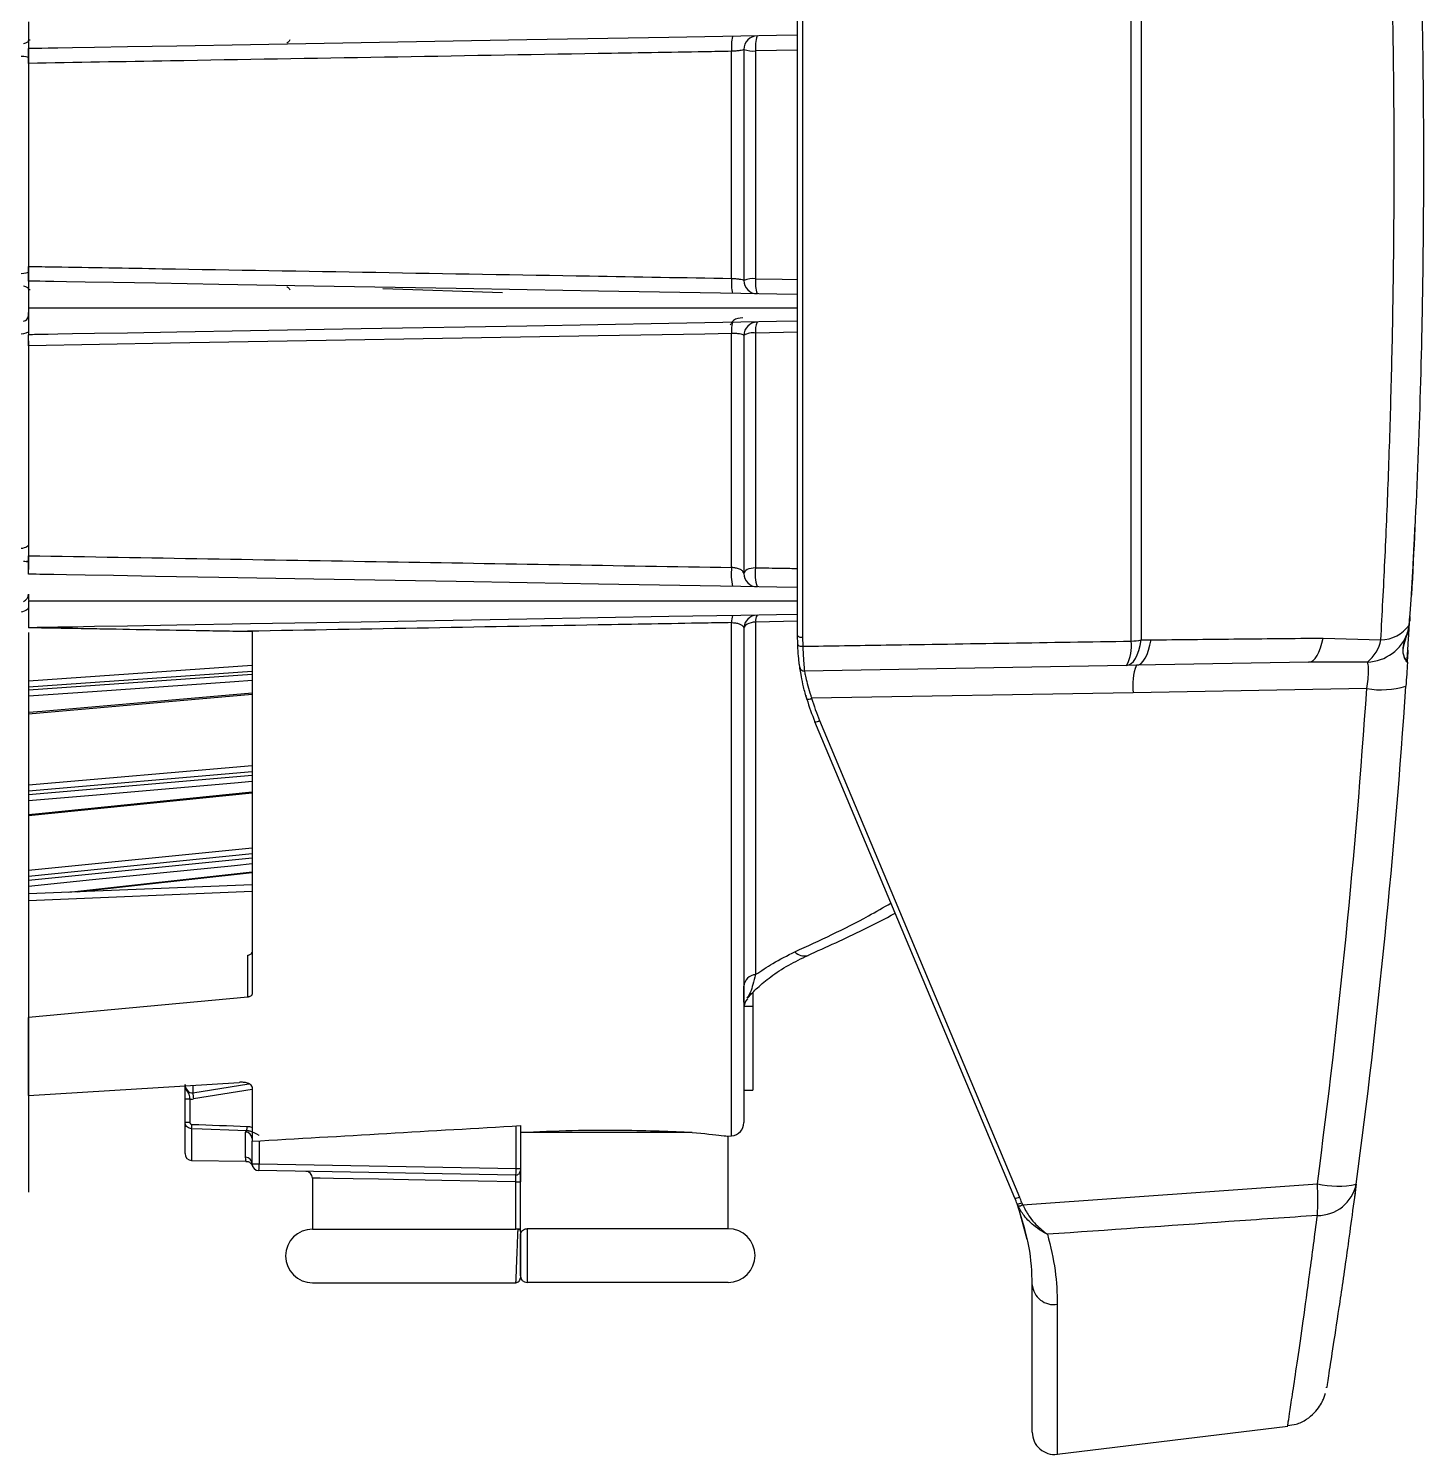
# Model space of a CAD drawing. Extents: x 16.5 to 113.1, y 4.4 to 84.5.
# Drawn here: x 88.263 to 91.383, y 33.021 to 36.211 of the extents above; entities that cross this region are included whole.
import ezdxf

# ---------------------------------------------------------------- set-up
doc = ezdxf.new("R2010")
doc.units = 0
doc.header["$MEASUREMENT"] = 0
doc.layers.add('OBJECT', color=7, linetype='CONTINUOUS')

msp = doc.modelspace()

# ---------------------------------------------------------------- linework, layer by layer
at = {"layer": 'OBJECT'}
for p, q in [((90.7291, 34.8411), (90.7291, 36.9729)), ((89.9826, 34.854), (89.9826, 36.96)), ((89.9938, 36.9643), (89.9938, 34.8496)), ((90.7514, 36.9704), (90.7514, 34.8436)), ((88.2663, 36.1851), (88.2626, 36.1851)), ((89.8352, 35.6525), (89.8352, 36.1605)), ((89.8626, 36.1649), (89.8626, 35.648)), ((89.9826, 36.1629), (89.8889, 36.1613)), ((89.8889, 36.1613), (89.8889, 35.6516)), ((88.2626, 36.1336), (88.2626, 35.6794)), ((88.2626, 35.6279), (88.2663, 35.6279)), ((89.3226, 35.6202), (89.0552, 35.6295)), ((88.2626, 35.5684), (88.2626, 35.5761)), ((89.8352, 35.0058), (89.8352, 35.5292)), ((89.8626, 35.5249), (89.8626, 34.9924)), ((89.9826, 35.5319), (89.8889, 35.5302)), ((89.8889, 35.5302), (89.8889, 35.0051)), ((88.2626, 35.5018), (88.2626, 35.0321)), ((91.3611, 35.0437), (91.3611, 35.0448)), ((88.258, 35.0199), (88.2626, 35.0201)), ((88.2626, 35.0179), (88.2626, 35.0012)), ((88.2626, 34.9461), (88.2626, 34.9327)), ((91.3525, 34.9031), (91.3558, 34.9435)), ((91.3504, 34.8769), (91.3525, 34.9027)), ((91.3525, 34.9031), (91.3525, 34.9027)), ((89.8352, 33.7341), (89.8352, 34.8824)), ((89.8626, 34.8693), (89.8626, 33.764)), ((89.9826, 34.8854), (89.8889, 34.8837)), ((89.8889, 34.8837), (89.8889, 34.0949)), ((91.3477, 34.8606), (91.3504, 34.8769)), ((91.3515, 34.8863), (91.3515, 34.8913)), ((91.3515, 34.8863), (91.3516, 34.8869)), ((91.3516, 34.8869), (91.3521, 34.896)), ((91.3525, 34.8866), (91.3531, 34.8957)), ((91.3525, 34.8859), (91.3526, 34.8865)), ((88.7626, 34.8621), (88.727, 34.8628)), ((88.7626, 34.8621), (88.7626, 34.0512)), ((89.983, 34.8335), (89.9826, 34.854)), ((89.9938, 34.8496), (89.9942, 34.8295)), ((90.7514, 34.8436), (90.7733, 34.8438)), ((91.1581, 34.8478), (91.2872, 34.8441)), ((91.3462, 34.8004), (91.3476, 34.8212)), ((91.3485, 34.819), (91.3486, 34.8211)), ((88.2626, 34.7521), (88.7626, 34.7872)), ((88.7626, 34.7731), (88.2626, 34.7381)), ((90.7186, 34.7868), (89.9977, 34.7742)), ((90.7406, 34.7872), (90.7186, 34.7868)), ((91.1253, 34.7939), (90.7406, 34.7872)), ((91.2572, 34.7942), (91.1253, 34.7939)), ((91.3468, 34.7936), (91.3468, 34.7932)), ((91.3468, 34.793), (91.3468, 34.7934)), ((88.2626, 34.7318), (88.7626, 34.7669)), ((88.2626, 34.6785), (88.7626, 34.7222)), ((90.7332, 34.7257), (90.0141, 34.7131)), ((91.2558, 34.7348), (90.7332, 34.7257)), ((90.4686, 33.5948), (90.0215, 34.6605)), ((90.0319, 34.6632), (90.4791, 33.5974)), ((88.2626, 34.5193), (88.7626, 34.5626)), ((88.7626, 34.5484), (88.2626, 34.5051)), ((88.2626, 34.4976), (88.7626, 34.5409)), ((88.2626, 34.4512), (88.7626, 34.5018)), ((88.2626, 34.3285), (88.7626, 34.3788)), ((88.7626, 34.365), (88.2626, 34.3148)), ((88.2626, 34.3062), (88.7626, 34.3565)), ((88.3529, 34.2792), (88.7626, 34.325)), ((88.7626, 34.2962), (88.2626, 34.2754)), ((88.371, 34.2799), (88.7626, 34.3237)), ((88.7626, 34.2813), (88.2626, 34.2604)), ((88.7529, 34.0448), (88.7529, 34.1385)), ((89.8626, 34.033), (89.8626, 34.0693)), ((88.7529, 34.0448), (88.2626, 33.999)), ((89.8704, 34.0442), (89.8692, 34.042)), ((89.8826, 34.054), (89.8826, 34.024)), ((89.8826, 34.024), (89.8628, 34.024)), ((89.8826, 34.024), (89.8826, 33.8365)), ((88.2626, 33.8244), (88.2626, 33.999)), ((88.2626, 33.8244), (88.7335, 33.854)), ((88.6301, 33.8308), (88.7556, 33.8508)), ((88.6301, 33.8475), (88.6301, 33.8308)), ((88.6126, 33.8169), (88.6232, 33.8169)), ((88.6126, 33.7651), (88.6126, 33.8169)), ((88.6232, 33.8169), (88.6232, 33.7651)), ((88.7626, 33.8378), (88.6317, 33.817)), ((88.7626, 33.8435), (88.7626, 33.7224)), ((89.8626, 33.8365), (89.8826, 33.8365)), ((88.6126, 33.7651), (88.6232, 33.7651)), ((88.6126, 33.6945), (88.6126, 33.7651)), ((89.3532, 33.6616), (89.3532, 33.7568)), ((89.3626, 33.7573), (89.3626, 33.75)), ((88.6273, 33.7502), (88.6273, 33.6795)), ((88.7478, 33.6866), (88.7478, 33.7426)), ((88.7626, 33.6716), (88.7626, 33.7224)), ((88.7785, 33.7233), (88.7785, 33.6716)), ((89.3626, 33.75), (89.3626, 33.6616)), ((89.747, 33.7421), (89.3626, 33.7421)), ((89.8276, 33.7334), (89.8352, 33.7341)), ((89.8276, 33.5265), (89.8276, 33.7334)), ((88.6273, 33.6795), (88.7484, 33.6774)), ((88.7626, 33.6716), (88.7785, 33.6716)), ((88.7633, 33.667), (88.7632, 33.6678)), ((89.3524, 33.6466), (88.7773, 33.6566)), ((88.7785, 33.6716), (89.3532, 33.6616)), ((89.3532, 33.6616), (89.3626, 33.6616)), ((89.3626, 33.6616), (89.3626, 33.6566)), ((89.3626, 33.5206), (89.3626, 33.6566)), ((88.8976, 33.6398), (88.8976, 33.5256)), ((89.3523, 33.6316), (89.3626, 33.6316)), ((89.3523, 33.5256), (89.3523, 33.6316)), ((90.4861, 33.5803), (91.1453, 33.627)), ((91.2322, 33.6262), (91.2285, 33.598)), ((90.4758, 33.5773), (90.4737, 33.5822)), ((90.4753, 33.5781), (90.4958, 33.5029)), ((90.4842, 33.5846), (90.4861, 33.5803)), ((88.8976, 33.5256), (89.3523, 33.5256)), ((89.3576, 33.5256), (89.3523, 33.5256)), ((89.3574, 33.5235), (89.3576, 33.5256)), ((89.3626, 33.5256), (89.3576, 33.5256)), ((89.8276, 33.5265), (89.3776, 33.5265)), ((88.8976, 33.4056), (89.3525, 33.4056)), ((89.3526, 33.4069), (89.3527, 33.4064)), ((89.8276, 33.4065), (89.3776, 33.4065)), ((90.5076, 33.0715), (90.5076, 33.4013)), ((90.5636, 33.3575), (90.5636, 33.0219)), ((90.5636, 33.0219), (91.079, 33.0851))]:
    msp.add_line(p, q, dxfattribs=at)
at = {"layer": 'OBJECT', "flags": 128}
for points in [[(88.2516, 36.1781), (88.254, 36.1787), (88.2562, 36.1794), (88.2581, 36.1801), (88.2596, 36.1809), (88.2609, 36.1818), (88.2618, 36.1827), (88.2624, 36.1836), (88.2626, 36.1846)], [(89.9826, 36.1965), (89.9357, 36.1957), (89.8555, 36.1943), (89.6947, 36.1915), (89.377, 36.1859), (89.0063, 36.1795), (88.7589, 36.1751), (88.5939, 36.1723), (88.4837, 36.1703), (88.4102, 36.1691), (88.3612, 36.1682), (88.3284, 36.1676), (88.3066, 36.1672), (88.292, 36.167), (88.2822, 36.1668), (88.2757, 36.1667), (88.2713, 36.1666), (88.2684, 36.1666), (88.2665, 36.1665), (88.2652, 36.1665), (88.2643, 36.1665), (88.2637, 36.1665), (88.2633, 36.1665), (88.2631, 36.1665), (88.2629, 36.1665), (88.2628, 36.1665), (88.2627, 36.1665), (88.2627, 36.1665), (88.2626, 36.1665), (88.2626, 36.1665), (88.2626, 36.1665), (88.2626, 36.1665), (88.2626, 36.1665), (88.2626, 36.1665)], [(88.2626, 35.6284), (88.2624, 35.6293), (88.2618, 35.6303), (88.2609, 35.6312), (88.2596, 35.632), (88.2581, 35.6329), (88.2562, 35.6336), (88.254, 35.6343), (88.2516, 35.6349)], [(89.9826, 35.6165), (89.9359, 35.6173), (89.8554, 35.6187), (89.5372, 35.6242), (89.3781, 35.627), (89.219, 35.6298), (88.9008, 35.6353), (88.6885, 35.639), (88.5469, 35.6415), (88.4524, 35.6432), (88.3893, 35.6443), (88.3472, 35.645), (88.3191, 35.6455), (88.3003, 35.6458), (88.2878, 35.646), (88.2794, 35.6462), (88.2738, 35.6463), (88.2701, 35.6463), (88.2676, 35.6464), (88.2659, 35.6464), (88.2648, 35.6464), (88.2641, 35.6465), (88.2636, 35.6465), (88.2632, 35.6465), (88.263, 35.6465), (88.2629, 35.6465), (88.2628, 35.6465), (88.2627, 35.6465), (88.2626, 35.6465), (88.2626, 35.6465), (88.2626, 35.6465), (88.2626, 35.6465), (88.2626, 35.6465), (88.2626, 35.6465), (88.2626, 35.6465)], [(89.8889, 35.6516), (89.9484, 35.6506), (89.9826, 35.65)], [(89.9826, 35.5565), (89.9357, 35.5557), (89.8555, 35.5543), (89.6947, 35.5515), (89.377, 35.5459), (89.0063, 35.5395), (88.7589, 35.5351), (88.5939, 35.5323), (88.4837, 35.5303), (88.4102, 35.5291), (88.3612, 35.5282), (88.3284, 35.5276), (88.3066, 35.5272), (88.292, 35.527), (88.2822, 35.5268), (88.2757, 35.5267), (88.2713, 35.5266), (88.2684, 35.5266), (88.2665, 35.5265), (88.2652, 35.5265), (88.2643, 35.5265), (88.2637, 35.5265), (88.2633, 35.5265), (88.2631, 35.5265), (88.2629, 35.5265), (88.2628, 35.5265), (88.2627, 35.5265), (88.2627, 35.5265), (88.2626, 35.5265), (88.2626, 35.5265), (88.2626, 35.5265), (88.2626, 35.5265), (88.2626, 35.5265), (88.2626, 35.5265)], [(89.8352, 35.5292), (89.7754, 35.5281), (89.5363, 35.524), (88.58, 35.5073), (88.2626, 35.5018)], [(88.2626, 35.0568), (88.2621, 35.0551), (88.2609, 35.0535), (88.259, 35.052), (88.2563, 35.0506), (88.253, 35.0495), (88.2492, 35.0486), (88.245, 35.0479), (88.2406, 35.0476)], [(89.8889, 35.0051), (89.8836, 35.0046), (89.8786, 35.0038), (89.874, 35.0025), (89.8701, 35.0009), (89.8669, 34.999), (89.8645, 34.997), (89.863, 34.9947), (89.8626, 34.9924)], [(89.9826, 34.9608), (89.9359, 34.9617), (89.8554, 34.9631), (89.5372, 34.9686), (89.3781, 34.9714), (89.219, 34.9742), (88.9008, 34.9797), (88.6885, 34.9834), (88.5469, 34.9859), (88.4524, 34.9875), (88.3893, 34.9886), (88.3472, 34.9894), (88.3191, 34.9899), (88.3003, 34.9902), (88.2878, 34.9904), (88.2794, 34.9906), (88.2738, 34.9907), (88.2701, 34.9907), (88.2676, 34.9908), (88.2659, 34.9908), (88.2648, 34.9908), (88.2641, 34.9908), (88.2636, 34.9908), (88.2632, 34.9908), (88.263, 34.9909), (88.2629, 34.9909), (88.2628, 34.9909), (88.2627, 34.9909), (88.2626, 34.9909), (88.2626, 34.9909), (88.2626, 34.9909), (88.2626, 34.9909), (88.2626, 34.9909), (88.2626, 34.9909), (88.2626, 34.9909)], [(88.2626, 34.9164), (88.2621, 34.9145), (88.2609, 34.9126), (88.259, 34.9108), (88.2563, 34.9093), (88.253, 34.9079), (88.2492, 34.9069), (88.245, 34.9061), (88.2406, 34.9057)], [(89.9826, 34.9009), (89.9357, 34.9001), (89.8555, 34.8987), (89.6947, 34.8959), (89.377, 34.8903), (89.0063, 34.8838), (88.7589, 34.8795), (88.5939, 34.8766), (88.4837, 34.8747), (88.4102, 34.8734), (88.3612, 34.8726), (88.3284, 34.872), (88.3066, 34.8716), (88.292, 34.8714), (88.2822, 34.8712), (88.2757, 34.8711), (88.2713, 34.871), (88.2684, 34.871), (88.2665, 34.8709), (88.2652, 34.8709), (88.2643, 34.8709), (88.2637, 34.8709), (88.2633, 34.8709), (88.2631, 34.8709), (88.2629, 34.8709), (88.2628, 34.8709), (88.2627, 34.8709), (88.2627, 34.8709), (88.2626, 34.8709), (88.2626, 34.8709), (88.2626, 34.8709), (88.2626, 34.8709), (88.2626, 34.8709), (88.2626, 34.8709)], [(89.8889, 34.8837), (89.8836, 34.8832), (89.8786, 34.8822), (89.874, 34.8807), (89.8701, 34.8789), (89.8669, 34.8768), (89.8645, 34.8745), (89.863, 34.8719), (89.8626, 34.8693)], [(89.9826, 34.854), (89.9828, 34.8531), (89.9834, 34.8522), (89.9845, 34.8514), (89.9859, 34.8507), (89.9877, 34.8501), (89.9896, 34.8498), (89.9917, 34.8496), (89.9938, 34.8496)], [(90.7186, 34.7868), (90.7238, 34.7879), (90.7289, 34.7909), (90.7338, 34.7957), (90.7383, 34.8024), (90.7424, 34.8106), (90.746, 34.8204), (90.749, 34.8314), (90.7514, 34.8436)], [(90.7406, 34.7872), (90.7458, 34.7883), (90.7508, 34.7913), (90.7557, 34.7961), (90.7602, 34.8027), (90.7643, 34.811), (90.7679, 34.8207), (90.7709, 34.8317), (90.7733, 34.8438)], [(91.1253, 34.7939), (91.1304, 34.7949), (91.1355, 34.7978), (91.1402, 34.8024), (91.1447, 34.8086), (91.1488, 34.8165), (91.1525, 34.8257), (91.1556, 34.8363), (91.1581, 34.8478)], [(89.983, 34.8335), (89.9832, 34.8326), (89.9839, 34.8317), (89.985, 34.8309), (89.9864, 34.8303), (89.9881, 34.8298), (89.99, 34.8295), (89.9921, 34.8294), (89.9942, 34.8295)], [(88.7626, 34.7527), (88.7236, 34.75), (88.406, 34.7277), (88.2626, 34.7176)], [(88.2626, 34.6819), (88.2927, 34.6846), (88.7626, 34.7257)], [(88.7626, 34.5267), (88.7236, 34.5233), (88.406, 34.4958), (88.2626, 34.4834)], [(88.2626, 34.4534), (88.2927, 34.4565), (88.7626, 34.504)], [(88.7626, 34.3426), (88.7236, 34.3387), (88.406, 34.3068), (88.2626, 34.2924)], [(88.7508, 33.7458), (88.7308, 33.7465), (88.6511, 33.7493), (88.6273, 33.7502)], [(89.3523, 33.6316), (89.2683, 33.6331), (89.1873, 33.6346), (89.1122, 33.6359), (89.0453, 33.6371), (88.989, 33.6382), (88.945, 33.639), (88.9148, 33.6395), (88.8995, 33.6398), (88.8976, 33.6398)]]:
    msp.add_lwpolyline(points, dxfattribs=at)
at = {"layer": 'OBJECT'}
for centre, radius, start, end in [((89.9334, 36.1712), 0.0988, 166.6533, 186.2017), ((89.8926, 36.1649), 0.03, 91, 180), ((89.961, 36.1715), 0.0728, 161.276, 188.0679), ((88.2456, 36.0968), 0.0524, 71.101, 95.4369), ((89.883, 36.2162), 0.0552, 248.2909, 276.1636), ((88.2456, 35.7161), 0.0524, 264.5631, 288.899), ((89.9334, 35.6418), 0.0988, 173.7983, 193.3467), ((89.883, 35.5967), 0.0552, 83.8364, 111.7091), ((89.8926, 35.648), 0.03, 180, 269), ((89.961, 35.6414), 0.0728, 171.9316, 198.7245), ((88.2484, 35.5708), 0.0144, 282.7899, 350.4308), ((89.9047, 35.5358), 0.0698, 164.9121, 185.4514), ((89.8926, 35.5249), 0.03, 91, 180), ((89.9391, 35.5364), 0.0506, 158.5273, 187.008), ((88.2454, 35.5646), 0.0358, 262.2151, 298.5937), ((89.8831, 35.4908), 0.0399, 81.6953, 121.0926), ((88.2534, 34.9735), 0.0454, 78.3085, 92.2448), ((89.9486, 34.9901), 0.1145, 172.1449, 193.5031), ((89.9729, 34.9898), 0.0854, 169.6706, 198.7188), ((89.8926, 34.9924), 0.03, 180, 269), ((88.2437, 34.9471), 0.0189, 294.6934, 357.0661), ((89.8926, 34.8693), 0.03, 91, 180), ((89.9148, 34.8866), 0.026, 150.8752, 186.3638), ((89.8715, 34.8858), 0.0365, 159.817, 185.2069), ((91.2863, 34.923), 0.0789, 270.6369, 324.3163), ((91.3517, 34.8853), 0.000966, 31.8137, 99.5258), ((91.3517, 34.8859), 0.000986, 32.6945, 99.8562), ((91.3523, 34.895), 0.00106, 39.1935, 99.3554), ((90.6369, 34.8307), 0.0928, 331.7873, 6.4196), ((90.7179, 35.0431), 0.2023, 273.1769, 279.5461), ((91.254, 34.8934), 0.0992, 271.8567, 340.726), ((91.2063, 34.8588), 0.0822, 308.2537, 349.6755), ((89.9975, 34.7842), 0.01, 188.1824, 271), ((90.8609, 34.7417), 0.1287, 159.2948, 187.1546), ((74.0056, 35.907), 17.377, 352.45733, 356.14994), ((91.2881, 34.9244), 0.1923, 260.3258, 286.7067), ((90.4826, 34.854), 0.5, 195.5142, 196.5572), ((90.0059, 34.731), 0.0197, 262.4907, 294.7753), ((90.4826, 34.854), 0.5, 196.5572, 202.76), ((90.4838, 34.8528), 0.49, 196.5572, 202.76), ((74.0177, 35.8949), 17.277, 352.45733, 356.14994), ((90.0223, 34.679), 0.0185, 267.3295, 301.2515), ((89.9976, 34.1651), 0.0282, 222.4497, 286.5663), ((89.89, 34.0674), 0.0275, 92.2896, 175.9854), ((89.8926, 34.0205), 0.03, 137.3809, 179.9662), ((88.7394, 33.8361), 0.1094, 182.8088, 190.0854), ((88.5657, 33.7604), 0.0624, 350.5953, 359.5147), ((88.6896, 33.756), 0.062, 350.5609, 359.5598), ((89.8326, 33.764), 0.03, 275, 0), ((88.7478, 33.7278), 0.0148, 0.8556, 89.8742), ((88.6276, 33.6945), 0.015, 180, 269), ((88.7476, 33.6716), 0.015, 0.1158, 89.1252), ((88.7776, 33.6716), 0.015, 180, 269), ((88.7211, 33.6689), 0.0576, 347.7028, 2.7272), ((88.8826, 33.6398), 0.015, 0.0862, 89), ((89.3526, 33.6566), 0.01, 269, 0), ((91.1911, 33.8261), 0.2043, 257.0313, 281.6103), ((90.6437, 33.5916), 0.5028, 355.961, 4.039), ((91.1462, 33.6441), 0.0879, 269.3785, 348.134), ((90.4695, 33.6132), 0.0185, 267.3298, 301.2452), ((90.0076, 33.4013), 0.5, 21.2102, 22.76), ((90.0088, 33.4001), 0.51, 21.2102, 22.76), ((90.475, 33.6009), 0.0187, 266.0911, 299.6456), ((90.4755, 33.5973), 0.02, 270.8887, 301.8503), ((88.8976, 33.4656), 0.06, 90, 270), ((89.8276, 33.4665), 0.06, 270, 90), ((89.3776, 33.4215), 0.015, 180, 270), ((90.5556, 33.4049), 0.0481, 184.2981, 279.6644), ((90.5576, 33.0715), 0.05, 180, 277)]:
    msp.add_arc(centre, radius, start, end, dxfattribs=at)
for centre, major_axis, ratio, start_param, end_param in [((88.6276, 33.8488), (-0.002, 0.0181), 0.822743, 1.439441, 3.181279), ((88.6266, 33.8488), (-0.0053, 0.0318), 0.929595, 2.851712, 3.134424), ((106.756, 35.8665), (37.5393, 0), 0.064085, 4.208421, 4.212173), ((72.0513, 35.9065), (30.3646, 0), 0.08615, 5.295177, 5.319034), ((89.3526, 33.6616), (0.0002, 0.015), 0.044174, 3.141335, 4.713288)]:
    msp.add_ellipse(centre, major_axis=major_axis, ratio=ratio, start_param=start_param, end_param=end_param, dxfattribs=at)
for points, knots in [([(91.2872, 34.8441), (91.2903, 34.9022), (91.2966, 35.0185), (91.3044, 35.2048), (91.3106, 35.3987), (91.3148, 35.5916), (91.3169, 35.779), (91.3173, 35.961), (91.3159, 36.1445), (91.3118, 36.3787), (91.3048, 36.6038), (91.2955, 36.8161), (91.29, 36.9186), (91.2872, 36.9699)], [0, 0, 0, 0, 0.088765, 0.177531, 0.269417, 0.361303, 0.442441, 0.523579, 0.607061, 0.690543, 0.843256, 0.921628, 1, 1, 1, 1]), ([(91.3558, 36.8705), (91.3607, 36.7745), (91.3706, 36.5802), (91.3784, 36.3145), (91.3819, 36.0921), (91.3829, 35.9161), (91.382, 35.7384), (91.3787, 35.5131), (91.3709, 35.2416), (91.3609, 35.0437), (91.3558, 34.9435)], [0, 0, 0, 0, 0.1583078, 0.3203927, 0.4074998, 0.494607, 0.5842284, 0.6738497, 0.8349381, 1, 1, 1, 1]), ([(88.2626, 36.2265), (88.2626, 36.2203), (88.2626, 36.2073), (88.2626, 36.1895), (88.2626, 36.1756), (88.2626, 36.1677), (88.2626, 36.1668), (88.2626, 36.1665)], [0, 0, 0, 0, 0.19834, 0.412973, 0.627088, 0.843128, 1, 1, 1, 1]), ([(88.847, 36.1861), (88.8466, 36.1851), (88.8457, 36.1833), (88.8436, 36.1811), (88.8416, 36.1799), (88.8406, 36.1795), (88.8404, 36.1795)], [0, 0, 0, 0, 0.3416416, 0.6859872, 0.9550213, 1, 1, 1, 1]), ([(88.2626, 36.1336), (88.2626, 36.137), (88.2626, 36.1437), (88.2626, 36.1531), (88.2626, 36.1606), (88.2626, 36.1656), (88.2626, 36.1662), (88.2626, 36.1665)], [0, 0, 0, 0, 0.201236, 0.402475, 0.603773, 0.805627, 1, 1, 1, 1]), ([(88.2626, 36.1665), (88.2626, 36.1663), (88.2626, 36.1598), (88.2626, 36.153), (88.2626, 36.1464)], [0, 0, 0, 0, 0.033831, 1, 1, 1, 1]), ([(89.8352, 36.1605), (89.8153, 36.1601), (89.7157, 36.1584), (89.2974, 36.1513), (88.7931, 36.1427), (88.3685, 36.1354), (88.2626, 36.1336)], [0, 0, 0, 0, 0.0379946, 0.1899723, 0.7978833, 1, 1, 1, 1]), ([(89.8626, 36.1649), (89.8625, 36.1648), (89.8623, 36.1642), (89.8597, 36.1632), (89.8536, 36.162), (89.8452, 36.161), (89.8385, 36.1607), (89.8352, 36.1605)], [0, 0, 0, 0, 0.09404, 0.324108, 0.551556, 0.776443, 1, 1, 1, 1]), ([(88.2626, 35.6794), (88.2825, 35.679), (88.3821, 35.6773), (88.8003, 35.6702), (89.3046, 35.6615), (89.7292, 35.6543), (89.8352, 35.6525)], [0, 0, 0, 0, 0.037994, 0.189972, 0.797883, 1, 1, 1, 1]), ([(88.2626, 35.6465), (88.2626, 35.6468), (88.2626, 35.6475), (88.2626, 35.6527), (88.2626, 35.6603), (88.2626, 35.6697), (88.2626, 35.6762), (88.2626, 35.6794)], [0, 0, 0, 0, 0.203183, 0.406387, 0.609063, 0.81092, 1, 1, 1, 1]), ([(88.2626, 35.6665), (88.2626, 35.66), (88.2626, 35.6532), (88.2626, 35.6467), (88.2626, 35.6465)], [0, 0, 0, 0, 0.960703, 1, 1, 1, 1]), ([(88.2626, 35.6465), (88.2626, 35.6459), (88.2626, 35.6448), (88.2626, 35.6351), (88.2626, 35.6202), (88.2626, 35.6031), (88.2626, 35.5914), (88.2626, 35.5865)], [0, 0, 0, 0, 0.198339, 0.412971, 0.627086, 0.843128, 1, 1, 1, 1]), ([(88.8404, 35.6335), (88.8406, 35.6334), (88.8416, 35.6331), (88.8436, 35.6319), (88.8457, 35.6297), (88.8466, 35.6278), (88.847, 35.6269)], [0, 0, 0, 0, 0.0449787, 0.3140128, 0.6583584, 1, 1, 1, 1]), ([(89.8352, 35.6525), (89.8364, 35.6524), (89.841, 35.6522), (89.8486, 35.6516), (89.8563, 35.6505), (89.8616, 35.6493), (89.8622, 35.6485), (89.8626, 35.648)], [0, 0, 0, 0, 0.08357, 0.309288, 0.537977, 0.768632, 1, 1, 1, 1]), ([(88.2626, 35.5865), (88.2626, 35.5803), (88.2626, 35.5673), (88.2626, 35.5495), (88.2626, 35.5356), (88.2626, 35.5277), (88.2626, 35.5268), (88.2626, 35.5265)], [0, 0, 0, 0, 0.19834, 0.412971, 0.627088, 0.843128, 1, 1, 1, 1]), ([(88.2626, 35.5865), (88.6725, 35.5865), (89.1234, 35.5865), (89.6153, 35.5865), (89.7383, 35.5865), (89.8609, 35.5865), (89.9422, 35.5865), (89.9826, 35.5865)], [0, 0, 0, 0, 0.71491, 0.786401, 0.857892, 0.929384, 1, 1, 1, 1]), ([(89.8599, 35.5646), (89.8523, 35.5637), (89.8406, 35.5623), (89.8344, 35.552), (89.8322, 35.5484)], [0, 0, 0, 0, 0.650161, 1, 1, 1, 1]), ([(88.2626, 35.5018), (88.2626, 35.505), (88.2626, 35.5115), (88.2626, 35.5194), (88.2626, 35.5248), (88.2626, 35.5264), (88.2626, 35.5265), (88.2626, 35.5265)], [0, 0, 0, 0, 0.240896, 0.481778, 0.723048, 0.965178, 1, 1, 1, 1]), ([(88.2626, 35.5131), (88.2626, 35.4387), (88.2626, 35.2831), (88.2626, 35.1344), (88.2626, 35.0568)], [0, 0, 0, 0, 0.4783144, 1, 1, 1, 1]), ([(89.8626, 35.5249), (89.8625, 35.5252), (89.8623, 35.526), (89.8596, 35.5273), (89.8535, 35.5285), (89.8451, 35.5292), (89.8385, 35.5292), (89.8352, 35.5292)], [0, 0, 0, 0, 0.104476, 0.335958, 0.561001, 0.781442, 1, 1, 1, 1]), ([(91.3611, 35.0448), (91.3613, 35.0474), (91.362, 35.0616), (91.3628, 35.079), (91.3635, 35.093), (91.3635, 35.0944), (91.3636, 35.0949)], [0, 0, 0, 0, 0.075785, 0.420425, 0.764429, 1, 1, 1, 1]), ([(88.2626, 35.0568), (88.2626, 35.0508), (88.2626, 35.0382), (88.2626, 35.0249), (88.2626, 35.0179)], [0, 0, 0, 0, 0.47311, 1, 1, 1, 1]), ([(88.2626, 35.0321), (88.5301, 35.0276), (89.0544, 35.0188), (89.5785, 35.0101), (89.8352, 35.0058)], [0, 0, 0, 0, 0.510403, 1, 1, 1, 1]), ([(88.2626, 34.9909), (88.2626, 34.9912), (88.2626, 34.9919), (88.2626, 34.9971), (88.2626, 35.0047), (88.2626, 35.0142), (88.2626, 35.0238), (88.2626, 35.0296), (88.2626, 35.0321)], [0, 0, 0, 0, 0.173467, 0.346959, 0.519882, 0.69192, 0.863321, 1, 1, 1, 1]), ([(91.3558, 34.9435), (91.3567, 34.9603), (91.3586, 34.9938), (91.3604, 35.0289), (91.361, 35.0418), (91.3611, 35.0437)], [0, 0, 0, 0, 0.461563, 0.9231434, 1, 1, 1, 1]), ([(89.8626, 34.9924), (89.8622, 34.994), (89.8614, 34.997), (89.8556, 35.0012), (89.8474, 35.0041), (89.8402, 35.0053), (89.8365, 35.0057), (89.8354, 35.0057), (89.8352, 35.0058)], [0, 0, 0, 0, 0.279063, 0.547774, 0.784504, 0.941811, 0.984374, 1, 1, 1, 1]), ([(89.8889, 35.0051), (89.9087, 35.0048), (89.9399, 35.0043), (89.9711, 35.0038), (89.9826, 35.0036)], [0, 0, 0, 0, 0.634031, 1, 1, 1, 1]), ([(88.2626, 34.9309), (88.2626, 34.9246), (88.2626, 34.9117), (88.2626, 34.8939), (88.2626, 34.8799), (88.2626, 34.8721), (88.2626, 34.8712), (88.2626, 34.8709)], [0, 0, 0, 0, 0.198339, 0.412975, 0.62709, 0.843128, 1, 1, 1, 1]), ([(88.2626, 34.9309), (88.6725, 34.9309), (89.1234, 34.9309), (89.6153, 34.9309), (89.7383, 34.9309), (89.8609, 34.9309), (89.9422, 34.9309), (89.9826, 34.9309)], [0, 0, 0, 0, 0.71491, 0.786401, 0.857892, 0.929384, 1, 1, 1, 1]), ([(88.727, 34.8628), (88.7071, 34.8631), (88.6077, 34.8648), (88.4896, 34.8669), (88.3793, 34.8688), (88.3399, 34.8695), (88.3136, 34.87), (88.2961, 34.8703), (88.2845, 34.8705), (88.2768, 34.8706), (88.2717, 34.8707), (88.2683, 34.8708), (88.2661, 34.8708), (88.2645, 34.8708), (88.2634, 34.8708), (88.2628, 34.8709), (88.2626, 34.8709), (88.2626, 34.8709), (88.2626, 34.8709)], [0, 0, 0, 0, 0.1274332, 0.6371911, 0.7574806, 0.8378339, 0.8915112, 0.9273783, 0.9513571, 0.9674037, 0.9781617, 0.9853945, 0.9902789, 0.9936045, 0.9968654, 0.998214, 0.9993233, 1, 1, 1, 1]), ([(89.8352, 34.8824), (89.8153, 34.8821), (89.7157, 34.8803), (89.3463, 34.8738), (88.9968, 34.8675), (88.727, 34.8628)], [0, 0, 0, 0, 0.053919, 0.269596, 1, 1, 1, 1]), ([(89.8352, 34.8824), (89.8378, 34.8823), (89.841, 34.8822), (89.8467, 34.8814), (89.8526, 34.8799), (89.8586, 34.8767), (89.862, 34.8731), (89.8624, 34.8705), (89.8626, 34.8693)], [0, 0, 0, 0, 0.146052, 0.170602, 0.352523, 0.560067, 0.807091, 1, 1, 1, 1]), ([(91.3476, 34.8212), (91.3476, 34.8217), (91.3481, 34.8294), (91.3495, 34.8528), (91.351, 34.877), (91.3515, 34.8863)], [0, 0, 0, 0, 0.037472, 0.62811, 1, 1, 1, 1]), ([(88.2626, 34.8605), (88.2626, 34.8177), (88.2626, 34.7122), (88.2626, 34.5541), (88.2626, 34.3575), (88.2626, 34.1525), (88.2626, 33.9561), (88.2626, 33.7999), (88.2626, 33.6891), (88.2626, 33.621), (88.2626, 33.6127), (88.2626, 33.6086)], [0, 0, 0, 0, 0.057335, 0.141094, 0.226064, 0.3561, 0.487486, 0.618872, 0.748907, 0.876322, 1, 1, 1, 1]), ([(89.9942, 34.8295), (90.0564, 34.8305), (90.3014, 34.8343), (90.5463, 34.8382), (90.7291, 34.8411)], [0, 0, 0, 0, 0.2540305, 1, 1, 1, 1]), ([(90.7733, 34.8438), (90.835, 34.8445), (90.9634, 34.8459), (91.0915, 34.8472), (91.1581, 34.8478)], [0, 0, 0, 0, 0.480478, 1, 1, 1, 1]), ([(91.3467, 34.8615), (91.3422, 34.8488), (91.3341, 34.8261), (91.3384, 34.8036), (91.3455, 34.7956), (91.3458, 34.7944), (91.3458, 34.7942)], [0, 0, 0, 0, 0.350739, 0.62487, 0.939556, 1, 1, 1, 1]), ([(91.3468, 34.7932), (91.3448, 34.7955), (91.3414, 34.7995), (91.3347, 34.8204), (91.3416, 34.8411), (91.3461, 34.8557), (91.3477, 34.8606)], [0, 0, 0, 0, 0.356929, 0.612991, 0.870168, 1, 1, 1, 1]), ([(89.9876, 34.7828), (89.9875, 34.7838), (89.9872, 34.7858), (89.9852, 34.8014), (89.9836, 34.819), (89.9831, 34.8308), (89.983, 34.8335)], [0, 0, 0, 0, 0.301009, 0.601824, 0.907076, 1, 1, 1, 1]), ([(89.9942, 34.8295), (89.9946, 34.8199), (89.9955, 34.8008), (89.9973, 34.7819), (89.9979, 34.7748), (89.9977, 34.7743), (89.9977, 34.7742)], [0, 0, 0, 0, 0.302947, 0.605661, 0.913216, 1, 1, 1, 1]), ([(91.3468, 34.793), (91.3468, 34.7934), (91.3469, 34.7945), (91.3474, 34.8022), (91.3482, 34.8148), (91.3485, 34.819)], [0, 0, 0, 0, 0.257521, 0.749063, 1, 1, 1, 1]), ([(90.0033, 34.7115), (90.0007, 34.7208), (89.9956, 34.7393), (89.9909, 34.7625), (89.9883, 34.778), (89.9877, 34.7826), (89.9876, 34.7828), (89.9876, 34.7828)], [0, 0, 0, 0, 0.247398, 0.49508, 0.735442, 0.967351, 1, 1, 1, 1]), ([(89.9977, 34.7742), (89.998, 34.7735), (89.9985, 34.7719), (90.001, 34.7597), (90.0053, 34.7418), (90.0101, 34.725), (90.0134, 34.7152), (90.0141, 34.7131)], [0, 0, 0, 0, 0.231454, 0.462801, 0.696832, 0.935034, 1, 1, 1, 1]), ([(91.2558, 34.7348), (91.2568, 34.7421), (91.259, 34.7567), (91.26, 34.7753), (91.2594, 34.7884), (91.2579, 34.7924), (91.2572, 34.7942)], [0, 0, 0, 0, 0.26233, 0.524833, 0.784589, 1, 1, 1, 1]), ([(91.3468, 34.7932), (91.3468, 34.793), (91.3457, 34.7764), (91.3445, 34.7582), (91.3433, 34.7402)], [0, 0, 0, 0, 0.0080191, 1, 1, 1, 1]), ([(89.9768, 34.1461), (90.0322, 34.1715), (90.105, 34.2049), (90.1748, 34.2454), (90.1916, 34.2551)], [0, 0, 0, 0, 0.759996, 1, 1, 1, 1]), ([(90.0056, 34.1381), (90.0473, 34.1569), (90.1132, 34.1865), (90.1775, 34.22), (90.2012, 34.2323)], [0, 0, 0, 0, 0.632619, 1, 1, 1, 1]), ([(88.7529, 34.1385), (88.754, 34.1387), (88.7563, 34.1391), (88.7592, 34.1405), (88.7614, 34.1422), (88.7624, 34.1439), (88.7625, 34.1449), (88.7626, 34.1453)], [0, 0, 0, 0, 0.220991, 0.441928, 0.663721, 0.885199, 1, 1, 1, 1]), ([(89.872, 34.0427), (89.8727, 34.0438), (89.8768, 34.0496), (89.893, 34.0664), (89.922, 34.0904), (89.9597, 34.1159), (89.9912, 34.1309), (90.0061, 34.1379)], [0, 0, 0, 0, 0.047377, 0.268877, 0.515197, 0.771892, 1, 1, 1, 1]), ([(89.8889, 34.0949), (89.9013, 34.1034), (89.9277, 34.1215), (89.9598, 34.1376), (89.9768, 34.1461)], [0, 0, 0, 0, 0.468954, 1, 1, 1, 1]), ([(89.8889, 34.0949), (89.8848, 34.0798), (89.8772, 34.0523), (89.8725, 34.0467), (89.8704, 34.0442)], [0, 0, 0, 0, 0.545062, 1, 1, 1, 1]), ([(88.7626, 34.0512), (88.7624, 34.0506), (88.7622, 34.0493), (88.7605, 34.0474), (88.7579, 34.0459), (88.7552, 34.0451), (88.7535, 34.0448), (88.7529, 34.0448)], [0, 0, 0, 0, 0.219652, 0.439267, 0.659731, 0.880537, 1, 1, 1, 1]), ([(88.6126, 33.8169), (88.6126, 33.8199), (88.6126, 33.8258), (88.6126, 33.835), (88.6126, 33.8421), (88.6126, 33.8467), (88.6126, 33.849), (88.6126, 33.8495), (88.6126, 33.8495)], [0, 0, 0, 0, 0.200856, 0.401267, 0.697462, 0.940512, 0.995515, 1, 1, 1, 1]), ([(88.6129, 33.8464), (88.613, 33.8453), (88.6133, 33.8422), (88.6158, 33.8355), (88.6204, 33.8296), (88.6226, 33.8225), (88.623, 33.8186), (88.6232, 33.8169)], [0, 0, 0, 0, 0.1028829, 0.2927727, 0.6713387, 0.8565553, 1, 1, 1, 1]), ([(88.7626, 33.8435), (88.7625, 33.8443), (88.7622, 33.8465), (88.759, 33.8497), (88.7525, 33.8525), (88.7436, 33.8542), (88.7368, 33.8541), (88.7335, 33.854)], [0, 0, 0, 0, 0.119378, 0.340231, 0.560695, 0.780325, 1, 1, 1, 1]), ([(88.6273, 33.7502), (88.6256, 33.7504), (88.6222, 33.7508), (88.6178, 33.7534), (88.6145, 33.7573), (88.6128, 33.7614), (88.6126, 33.7641), (88.6126, 33.7651)], [0, 0, 0, 0, 0.218119, 0.434231, 0.651156, 0.86891, 1, 1, 1, 1]), ([(88.6232, 33.7651), (88.6233, 33.7645), (88.6234, 33.7633), (88.6243, 33.7617), (88.6257, 33.7605), (88.627, 33.7599), (88.6279, 33.7599), (88.6281, 33.7598)], [0, 0, 0, 0, 0.2270416, 0.4541637, 0.680023, 0.9000132, 1, 1, 1, 1]), ([(88.7516, 33.7555), (88.7549, 33.7552), (88.7588, 33.755), (88.762, 33.7529), (88.7626, 33.7526)], [0, 0, 0, 0, 0.833434, 1, 1, 1, 1]), ([(88.7478, 33.7426), (88.7481, 33.7434), (88.7485, 33.7446), (88.7503, 33.7456), (88.7508, 33.7458)], [0, 0, 0, 0, 0.767542, 1, 1, 1, 1]), ([(88.7785, 33.7352), (88.7785, 33.7352), (88.7717, 33.7385), (88.7633, 33.7444), (88.7533, 33.7455), (88.7508, 33.7458)], [0, 0, 0, 0, 0.005389, 0.74817, 1, 1, 1, 1]), ([(89.3626, 33.7421), (89.4015, 33.7438), (89.4805, 33.7473), (89.585, 33.7475), (89.6765, 33.7455), (89.7233, 33.7432), (89.747, 33.7421)], [0, 0, 0, 0, 0.2691967, 0.5460821, 0.7695439, 1, 1, 1, 1]), ([(89.747, 33.7421), (89.7727, 33.7395), (89.8186, 33.7347), (89.8248, 33.7338), (89.8276, 33.7334)], [0, 0, 0, 0, 0.562104, 1, 1, 1, 1]), ([(88.7485, 33.6805), (88.7486, 33.6796), (88.7489, 33.6777), (88.7482, 33.6835), (88.7478, 33.6866)], [0, 0, 0, 0, 0.483741, 1, 1, 1, 1]), ([(88.7484, 33.6772), (88.7495, 33.6772), (88.7519, 33.6774), (88.7553, 33.6761), (88.7582, 33.6744), (88.7602, 33.6725), (88.7613, 33.671), (88.762, 33.67), (88.7624, 33.6691), (88.7628, 33.6683), (88.763, 33.6678), (88.763, 33.6678), (88.763, 33.6677)], [0, 0, 0, 0, 0.06849, 0.156445, 0.231116, 0.293296, 0.340757, 0.381063, 0.431815, 0.521968, 0.748977, 1, 1, 1, 1]), ([(89.3626, 33.6566), (89.3626, 33.6563), (89.3626, 33.6558), (89.3626, 33.6515), (89.3626, 33.6451), (89.3626, 33.6381), (89.3626, 33.6335), (89.3626, 33.6316)], [0, 0, 0, 0, 0.21474, 0.429479, 0.644166, 0.85882, 1, 1, 1, 1]), ([(89.3523, 33.6316), (89.3523, 33.6327), (89.3523, 33.6355), (89.3523, 33.6397), (89.3523, 33.6435), (89.3523, 33.6461), (89.3524, 33.6464), (89.3524, 33.6466)], [0, 0, 0, 0, 0.14119, 0.355831, 0.570482, 0.785224, 1, 1, 1, 1]), ([(91.2322, 33.626), (91.2251, 33.5732), (91.2107, 33.4675), (91.1928, 33.3455), (91.1785, 33.2514), (91.1695, 33.1937), (91.1653, 33.1674), (91.1659, 33.1712), (91.166, 33.172)], [0, 0, 0, 0, 0.19029, 0.381169, 0.571437, 0.761853, 0.952888, 1, 1, 1, 1]), ([(90.5076, 33.4013), (90.5066, 33.4294), (90.5047, 33.4858), (90.4841, 33.55), (90.4737, 33.5822)], [0, 0, 0, 0, 0.497068, 1, 1, 1, 1]), ([(90.5417, 33.5141), (90.5416, 33.5141), (90.5407, 33.5145), (90.5381, 33.5159), (90.529, 33.5207), (90.5118, 33.5323), (90.4905, 33.5517), (90.48, 33.57), (90.4758, 33.5773)], [0, 0, 0, 0, 0.003812, 0.036465, 0.111775, 0.383704, 0.753032, 1, 1, 1, 1]), ([(90.4861, 33.5803), (90.4905, 33.5717), (90.5017, 33.5502), (90.5216, 33.5298), (90.5356, 33.5184), (90.5408, 33.5147), (90.5416, 33.5141), (90.5417, 33.5141)], [0, 0, 0, 0, 0.291274, 0.731775, 0.961024, 0.995991, 1, 1, 1, 1]), ([(91.1453, 33.5562), (91.0792, 33.5516), (90.878, 33.5375), (90.6768, 33.5235), (90.5417, 33.5141)], [0, 0, 0, 0, 0.328344, 1, 1, 1, 1]), ([(91.0789, 33.0856), (91.0792, 33.0872), (91.0797, 33.0904), (91.0842, 33.1196), (91.0912, 33.1662), (91.101, 33.2324), (91.1135, 33.3191), (91.1282, 33.425), (91.1395, 33.5124), (91.1453, 33.5562)], [0, 0, 0, 0, 0.138278, 0.277058, 0.415839, 0.55862, 0.701402, 0.850123, 1, 1, 1, 1]), ([(89.3527, 33.4064), (89.3527, 33.4064), (89.3527, 33.406), (89.3529, 33.4098), (89.3533, 33.4172), (89.3538, 33.4295), (89.3543, 33.4443), (89.3549, 33.459), (89.3555, 33.4737), (89.356, 33.4873), (89.3564, 33.4993), (89.3568, 33.5092), (89.3571, 33.5166), (89.3574, 33.5222), (89.3574, 33.5231), (89.3574, 33.5235)], [0, 0, 0, 0, 0.020974, 0.099418, 0.187609, 0.303941, 0.391796, 0.481357, 0.566448, 0.648251, 0.726766, 0.801993, 0.873936, 0.942594, 1, 1, 1, 1]), ([(89.3576, 33.5256), (89.3582, 33.5255), (89.3595, 33.5254), (89.3612, 33.5242), (89.3624, 33.5226), (89.3625, 33.5213), (89.3626, 33.5206)], [0, 0, 0, 0, 0.2499066, 0.4997697, 0.7498815, 1, 1, 1, 1]), ([(89.3626, 33.5115), (89.3627, 33.5132), (89.3631, 33.5165), (89.3656, 33.521), (89.3694, 33.5244), (89.3737, 33.5262), (89.3764, 33.5264), (89.3776, 33.5265)], [0, 0, 0, 0, 0.214663, 0.429345, 0.644005, 0.858653, 1, 1, 1, 1]), ([(89.3626, 33.5206), (89.3626, 33.5204), (89.3626, 33.5199), (89.3626, 33.516), (89.3626, 33.5101), (89.3626, 33.5021), (89.3626, 33.4927), (89.3626, 33.4822), (89.3626, 33.4712), (89.3626, 33.4601), (89.3626, 33.4494), (89.3626, 33.4397), (89.3626, 33.4311), (89.3626, 33.4243), (89.3626, 33.4191), (89.3626, 33.4174), (89.3626, 33.4165)], [0, 0, 0, 0, 0.074498, 0.148564, 0.222385, 0.296094, 0.369018, 0.441768, 0.513505, 0.585085, 0.655529, 0.725869, 0.79509, 0.864284, 0.932517, 1, 1, 1, 1]), ([(89.3626, 33.4215), (89.3626, 33.4217), (89.3626, 33.4222), (89.3626, 33.4274), (89.3626, 33.4374), (89.3626, 33.4508), (89.3626, 33.466), (89.3626, 33.4812), (89.3626, 33.4947), (89.3626, 33.505), (89.3626, 33.5106), (89.3626, 33.5112), (89.3626, 33.5115)], [0, 0, 0, 0, 0.067331, 0.174865, 0.282357, 0.389818, 0.497282, 0.604771, 0.712304, 0.819888, 0.927502, 1, 1, 1, 1]), ([(89.3776, 33.5265), (89.3776, 33.5262), (89.3777, 33.5254), (89.3778, 33.5179), (89.3779, 33.5042), (89.378, 33.4861), (89.378, 33.4658), (89.378, 33.4456), (89.3779, 33.4277), (89.3778, 33.4143), (89.3777, 33.4074), (89.3776, 33.4067), (89.3776, 33.4065)], [0, 0, 0, 0, 0.074073, 0.181495, 0.288894, 0.396253, 0.503567, 0.610856, 0.718143, 0.82545, 0.932792, 1, 1, 1, 1]), ([(90.5417, 33.5141), (90.5483, 33.4867), (90.5616, 33.4318), (90.563, 33.3823), (90.5636, 33.3575)], [0, 0, 0, 0, 0.497922, 1, 1, 1, 1]), ([(89.3527, 33.4059), (89.3539, 33.4061), (89.3565, 33.4065), (89.3598, 33.4089), (89.3621, 33.4125), (89.3624, 33.4152), (89.3626, 33.4165)], [0, 0, 0, 0, 0.2456898, 0.5059678, 0.763148, 1, 1, 1, 1]), ([(90.5076, 33.3525), (90.5076, 33.3647), (90.5076, 33.3822), (90.5076, 33.3969), (90.5076, 33.4013)], [0, 0, 0, 0, 0.695279, 1, 1, 1, 1]), ([(91.0788, 33.0864), (91.0852, 33.087), (91.1003, 33.0886), (91.1207, 33.0993), (91.1382, 33.1135), (91.1501, 33.1284), (91.1574, 33.1415), (91.1611, 33.1512), (91.1627, 33.1563), (91.1631, 33.1578), (91.1633, 33.1585)], [0, 0, 0, 0, 0.15433, 0.363918, 0.543824, 0.696657, 0.821324, 0.909131, 0.96013, 1, 1, 1, 1])]:
    msp.add_open_spline(points, degree=3, knots=knots, dxfattribs=at)
msp.add_open_spline([(88.2626, 36.1464), (88.2626, 36.0664), (88.2626, 35.9065), (88.2626, 35.7465), (88.2626, 35.6665)], degree=3, dxfattribs=at)

doc.saveas('drawing.dxf')
